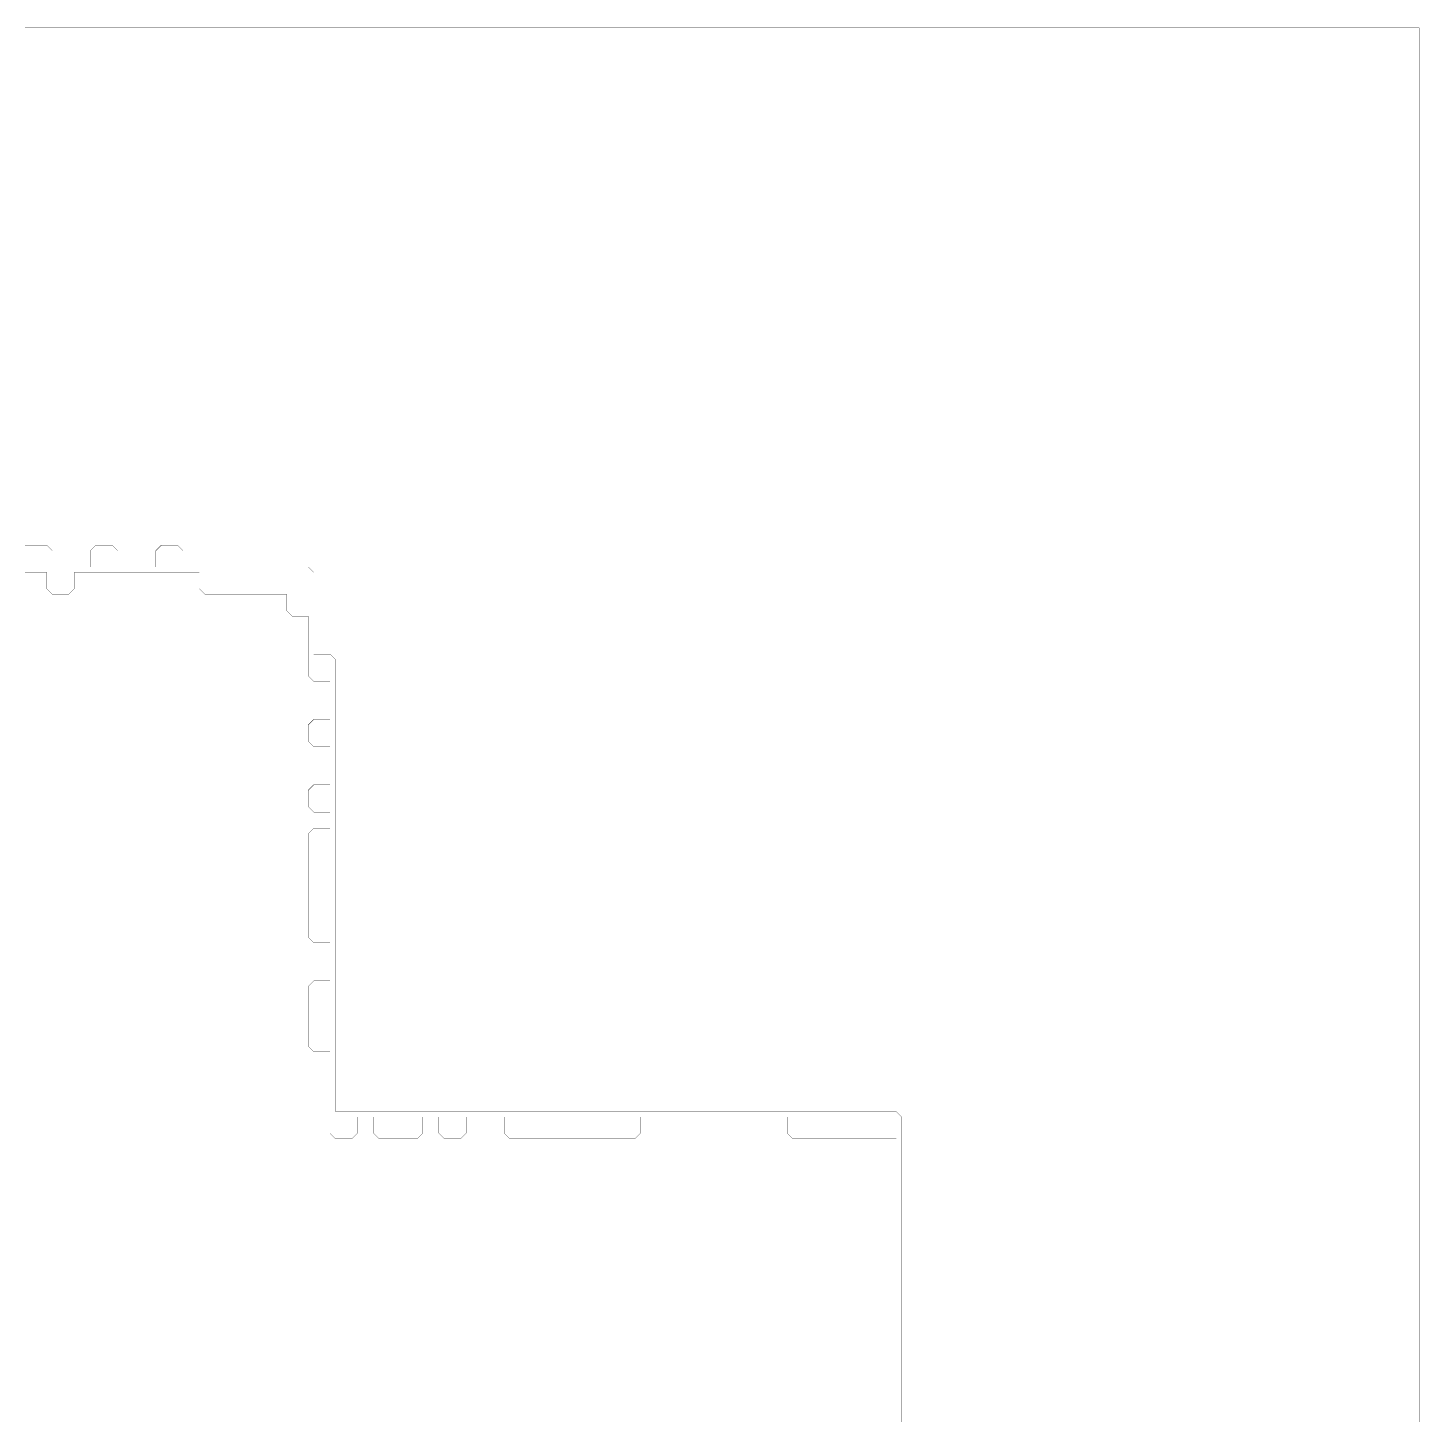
# Model space of a CAD drawing. Header units: metres. Extents: x 0 to 4990, y -4990 to 0.
# Drawn here: x 2495 to 4990, y -2495 to 0 of the extents above; entities that cross this region are included whole.
import ezdxf

# ---------------------------------------------------------------- set-up
doc = ezdxf.new("R2010")
doc.units = ezdxf.units.M
doc.layers.add('conductor', color=1, linetype='Continuous')
doc.layers.add('substrate', color=5, linetype='Continuous')

msp = doc.modelspace()

# ---------------------------------------------------------------- linework, layer by layer
at = {"layer": 'conductor', "const_width": 0.5}
msp.add_lwpolyline([(4052.734375, -2500), (4052.734375, -2490.234375), (4052.734375, -2480.46875), (4052.734375, -2470.703125), (4052.734375, -2460.9375), (4052.734375, -2451.171875), (4052.734375, -2441.40625), (4052.734375, -2431.640625), (4052.734375, -2421.875), (4052.734375, -2412.109375), (4052.734375, -2402.34375), (4052.734375, -2392.578125), (4052.734375, -2382.8125), (4052.734375, -2373.046875), (4052.734375, -2363.28125), (4052.734375, -2353.515625), (4052.734375, -2343.75), (4052.734375, -2333.984375), (4052.734375, -2324.21875), (4052.734375, -2314.453125), (4052.734375, -2304.6875), (4052.734375, -2294.921875), (4052.734375, -2285.15625), (4052.734375, -2275.390625), (4052.734375, -2265.625), (4052.734375, -2255.859375), (4052.734375, -2246.09375), (4052.734375, -2236.328125), (4052.734375, -2226.5625), (4052.734375, -2216.796875), (4052.734375, -2207.03125), (4052.734375, -2197.265625), (4052.734375, -2187.5), (4052.734375, -2177.734375), (4052.734375, -2167.96875), (4052.734375, -2158.203125), (4052.734375, -2148.4375), (4052.734375, -2138.671875), (4052.734375, -2128.90625), (4052.734375, -2119.140625), (4052.734375, -2109.375), (4052.734375, -2099.609375), (4052.734375, -2089.84375), (4052.734375, -2080.078125), (4052.734375, -2070.3125), (4052.734375, -2060.546875), (4052.734375, -2050.78125), (4052.734375, -2041.015625), (4052.734375, -2031.25), (4052.734375, -2021.484375), (4052.734375, -2011.71875), (4052.734375, -2001.953125), (4052.734375, -1992.1875), (4042.96875, -1992.1875), (4033.203125, -1992.1875), (4023.4375, -1992.1875), (4013.671875, -1992.1875), (4003.90625, -1992.1875), (3994.140625, -1992.1875), (3984.375, -1992.1875), (3974.609375, -1992.1875), (3964.84375, -1992.1875), (3955.078125, -1992.1875), (3945.3125, -1992.1875), (3935.546875, -1992.1875), (3925.78125, -1992.1875), (3916.015625, -1992.1875), (3906.25, -1992.1875), (3896.484375, -1992.1875), (3886.71875, -1992.1875), (3876.953125, -1992.1875), (3867.1875, -1992.1875), (3857.421875, -1982.421875), (3857.421875, -1972.65625), (3857.421875, -1962.890625), (3857.421875, -1953.125), (3847.65625, -1953.125), (3837.890625, -1953.125), (3828.125, -1953.125), (3818.359375, -1953.125), (3808.59375, -1953.125), (3798.828125, -1953.125), (3789.0625, -1953.125), (3779.296875, -1953.125), (3769.53125, -1953.125), (3759.765625, -1953.125), (3750, -1953.125), (3740.234375, -1953.125), (3730.46875, -1953.125), (3720.703125, -1953.125), (3710.9375, -1953.125), (3701.171875, -1953.125), (3691.40625, -1953.125), (3681.640625, -1953.125), (3671.875, -1953.125), (3662.109375, -1953.125), (3652.34375, -1953.125), (3642.578125, -1953.125), (3632.8125, -1953.125), (3623.046875, -1953.125), (3613.28125, -1953.125), (3603.515625, -1953.125), (3593.75, -1953.125), (3593.75, -1962.890625), (3593.75, -1972.65625), (3593.75, -1982.421875), (3583.984375, -1992.1875), (3574.21875, -1992.1875), (3564.453125, -1992.1875), (3554.6875, -1992.1875), (3544.921875, -1992.1875), (3535.15625, -1992.1875), (3525.390625, -1992.1875), (3515.625, -1992.1875), (3505.859375, -1992.1875), (3496.09375, -1992.1875), (3486.328125, -1992.1875), (3476.5625, -1992.1875), (3466.796875, -1992.1875), (3457.03125, -1992.1875), (3447.265625, -1992.1875), (3437.5, -1992.1875), (3427.734375, -1992.1875), (3417.96875, -1992.1875), (3408.203125, -1992.1875), (3398.4375, -1992.1875), (3388.671875, -1992.1875), (3378.90625, -1992.1875), (3369.140625, -1992.1875), (3359.375, -1992.1875), (3349.609375, -1982.421875), (3349.609375, -1972.65625), (3349.609375, -1962.890625), (3349.609375, -1953.125), (3339.84375, -1953.125), (3330.078125, -1953.125), (3320.3125, -1953.125), (3310.546875, -1953.125), (3300.78125, -1953.125), (3291.015625, -1953.125), (3281.25, -1953.125), (3281.25, -1962.890625), (3281.25, -1972.65625), (3281.25, -1982.421875), (3271.484375, -1992.1875), (3261.71875, -1992.1875), (3251.953125, -1992.1875), (3242.1875, -1992.1875), (3232.421875, -1982.421875), (3232.421875, -1972.65625), (3232.421875, -1962.890625), (3232.421875, -1953.125), (3222.65625, -1953.125), (3212.890625, -1953.125), (3203.125, -1953.125), (3203.125, -1962.890625), (3203.125, -1972.65625), (3203.125, -1982.421875), (3193.359375, -1992.1875), (3183.59375, -1992.1875), (3173.828125, -1992.1875), (3164.0625, -1992.1875), (3154.296875, -1992.1875), (3144.53125, -1992.1875), (3134.765625, -1992.1875), (3125, -1992.1875), (3115.234375, -1982.421875), (3115.234375, -1972.65625), (3115.234375, -1962.890625), (3115.234375, -1953.125), (3105.46875, -1953.125), (3095.703125, -1953.125), (3085.9375, -1953.125), (3085.9375, -1962.890625), (3085.9375, -1972.65625), (3085.9375, -1982.421875), (3076.171875, -1992.1875), (3066.40625, -1992.1875), (3056.640625, -1992.1875), (3046.875, -1992.1875), (3037.109375, -1982.421875), (3037.109375, -1972.65625), (3037.109375, -1962.890625), (3037.109375, -1953.125), (3037.109375, -1943.359375), (3037.109375, -1933.59375), (3037.109375, -1923.828125), (3037.109375, -1914.0625), (3037.109375, -1904.296875), (3037.109375, -1894.53125), (3037.109375, -1884.765625), (3037.109375, -1875), (3037.109375, -1865.234375), (3037.109375, -1855.46875), (3037.109375, -1845.703125), (3037.109375, -1835.9375), (3027.34375, -1835.9375), (3017.578125, -1835.9375), (3007.8125, -1835.9375), (2998.046875, -1826.171875), (2998.046875, -1816.40625), (2998.046875, -1806.640625), (2998.046875, -1796.875), (2998.046875, -1787.109375), (2998.046875, -1777.34375), (2998.046875, -1767.578125), (2998.046875, -1757.8125), (2998.046875, -1748.046875), (2998.046875, -1738.28125), (2998.046875, -1728.515625), (2998.046875, -1718.75), (3007.8125, -1708.984375), (3017.578125, -1708.984375), (3027.34375, -1708.984375), (3037.109375, -1708.984375), (3037.109375, -1699.21875), (3037.109375, -1689.453125), (3037.109375, -1679.6875), (3037.109375, -1669.921875), (3037.109375, -1660.15625), (3037.109375, -1650.390625), (3037.109375, -1640.625), (3027.34375, -1640.625), (3017.578125, -1640.625), (3007.8125, -1640.625), (2998.046875, -1630.859375), (2998.046875, -1621.09375), (2998.046875, -1611.328125), (2998.046875, -1601.5625), (2998.046875, -1591.796875), (2998.046875, -1582.03125), (2998.046875, -1572.265625), (2998.046875, -1562.5), (2998.046875, -1552.734375), (2998.046875, -1542.96875), (2998.046875, -1533.203125), (2998.046875, -1523.4375), (2998.046875, -1513.671875), (2998.046875, -1503.90625), (2998.046875, -1494.140625), (2998.046875, -1484.375), (2998.046875, -1474.609375), (2998.046875, -1464.84375), (2998.046875, -1455.078125), (2998.046875, -1445.3125), (3007.8125, -1435.546875), (3017.578125, -1435.546875), (3027.34375, -1435.546875), (3037.109375, -1435.546875), (3037.109375, -1425.78125), (3037.109375, -1416.015625), (3037.109375, -1406.25), (3027.34375, -1406.25), (3017.578125, -1406.25), (3007.8125, -1406.25), (2998.046875, -1396.484375), (2998.046875, -1386.71875), (2998.046875, -1376.953125), (2998.046875, -1367.1875), (3007.8125, -1357.421875), (3017.578125, -1357.421875), (3027.34375, -1357.421875), (3037.109375, -1357.421875), (3037.109375, -1347.65625), (3037.109375, -1337.890625), (3037.109375, -1328.125), (3037.109375, -1318.359375), (3037.109375, -1308.59375), (3037.109375, -1298.828125), (3037.109375, -1289.0625), (3027.34375, -1289.0625), (3017.578125, -1289.0625), (3007.8125, -1289.0625), (2998.046875, -1279.296875), (2998.046875, -1269.53125), (2998.046875, -1259.765625), (2998.046875, -1250), (3007.8125, -1240.234375), (3017.578125, -1240.234375), (3027.34375, -1240.234375), (3037.109375, -1240.234375), (3037.109375, -1230.46875), (3037.109375, -1220.703125), (3037.109375, -1210.9375), (3037.109375, -1201.171875), (3037.109375, -1191.40625), (3037.109375, -1181.640625), (3037.109375, -1171.875), (3027.34375, -1171.875), (3017.578125, -1171.875), (3007.8125, -1171.875), (2998.046875, -1162.109375), (2998.046875, -1152.34375), (2998.046875, -1142.578125), (2998.046875, -1132.8125), (2998.046875, -1123.046875), (2998.046875, -1113.28125), (2998.046875, -1103.515625), (2998.046875, -1093.75), (2998.046875, -1083.984375), (2998.046875, -1074.21875), (2998.046875, -1064.453125), (2998.046875, -1054.6875), (2988.28125, -1054.6875), (2978.515625, -1054.6875), (2968.75, -1054.6875), (2958.984375, -1044.921875), (2958.984375, -1035.15625), (2958.984375, -1025.390625), (2958.984375, -1015.625), (2949.21875, -1015.625), (2939.453125, -1015.625), (2929.6875, -1015.625), (2919.921875, -1015.625), (2910.15625, -1015.625), (2900.390625, -1015.625), (2890.625, -1015.625), (2880.859375, -1015.625), (2871.09375, -1015.625), (2861.328125, -1015.625), (2851.5625, -1015.625), (2841.796875, -1015.625), (2832.03125, -1015.625), (2822.265625, -1015.625), (2812.5, -1015.625), (2802.734375, -1005.859375), (2802.734375, -996.09375), (2802.734375, -986.328125), (2802.734375, -976.5625), (2792.96875, -976.5625), (2783.203125, -976.5625), (2773.4375, -976.5625), (2763.671875, -976.5625), (2753.90625, -976.5625), (2744.140625, -976.5625), (2734.375, -976.5625), (2724.609375, -976.5625), (2714.84375, -976.5625), (2705.078125, -976.5625), (2695.3125, -976.5625), (2685.546875, -976.5625), (2675.78125, -976.5625), (2666.015625, -976.5625), (2656.25, -976.5625), (2646.484375, -976.5625), (2636.71875, -976.5625), (2626.953125, -976.5625), (2617.1875, -976.5625), (2607.421875, -976.5625), (2597.65625, -976.5625), (2587.890625, -976.5625), (2578.125, -976.5625), (2578.125, -986.328125), (2578.125, -996.09375), (2578.125, -1005.859375), (2568.359375, -1015.625), (2558.59375, -1015.625), (2548.828125, -1015.625), (2539.0625, -1015.625), (2529.296875, -1005.859375), (2529.296875, -996.09375), (2529.296875, -986.328125), (2529.296875, -976.5625), (2519.53125, -976.5625), (2509.765625, -976.5625), (2500, -976.5625), (2490.234375, -976.5625)], dxfattribs=at)
at = {"layer": 'substrate', "const_width": 0.5}
for points in [[(4990.234375, -2500), (4990.234375, -2490.234375), (4990.234375, -2480.46875), (4990.234375, -2470.703125), (4990.234375, -2460.9375), (4990.234375, -2451.171875), (4990.234375, -2441.40625), (4990.234375, -2431.640625), (4990.234375, -2421.875), (4990.234375, -2412.109375), (4990.234375, -2402.34375), (4990.234375, -2392.578125), (4990.234375, -2382.8125), (4990.234375, -2373.046875), (4990.234375, -2363.28125), (4990.234375, -2353.515625), (4990.234375, -2343.75), (4990.234375, -2333.984375), (4990.234375, -2324.21875), (4990.234375, -2314.453125), (4990.234375, -2304.6875), (4990.234375, -2294.921875), (4990.234375, -2285.15625), (4990.234375, -2275.390625), (4990.234375, -2265.625), (4990.234375, -2255.859375), (4990.234375, -2246.09375), (4990.234375, -2236.328125), (4990.234375, -2226.5625), (4990.234375, -2216.796875), (4990.234375, -2207.03125), (4990.234375, -2197.265625), (4990.234375, -2187.5), (4990.234375, -2177.734375), (4990.234375, -2167.96875), (4990.234375, -2158.203125), (4990.234375, -2148.4375), (4990.234375, -2138.671875), (4990.234375, -2128.90625), (4990.234375, -2119.140625), (4990.234375, -2109.375), (4990.234375, -2099.609375), (4990.234375, -2089.84375), (4990.234375, -2080.078125), (4990.234375, -2070.3125), (4990.234375, -2060.546875), (4990.234375, -2050.78125), (4990.234375, -2041.015625), (4990.234375, -2031.25), (4990.234375, -2021.484375), (4990.234375, -2011.71875), (4990.234375, -2001.953125), (4990.234375, -1992.1875), (4990.234375, -1982.421875), (4990.234375, -1972.65625), (4990.234375, -1962.890625), (4990.234375, -1953.125), (4990.234375, -1943.359375), (4990.234375, -1933.59375), (4990.234375, -1923.828125), (4990.234375, -1914.0625), (4990.234375, -1904.296875), (4990.234375, -1894.53125), (4990.234375, -1884.765625), (4990.234375, -1875), (4990.234375, -1865.234375), (4990.234375, -1855.46875), (4990.234375, -1845.703125), (4990.234375, -1835.9375), (4990.234375, -1826.171875), (4990.234375, -1816.40625), (4990.234375, -1806.640625), (4990.234375, -1796.875), (4990.234375, -1787.109375), (4990.234375, -1777.34375), (4990.234375, -1767.578125), (4990.234375, -1757.8125), (4990.234375, -1748.046875), (4990.234375, -1738.28125), (4990.234375, -1728.515625), (4990.234375, -1718.75), (4990.234375, -1708.984375), (4990.234375, -1699.21875), (4990.234375, -1689.453125), (4990.234375, -1679.6875), (4990.234375, -1669.921875), (4990.234375, -1660.15625), (4990.234375, -1650.390625), (4990.234375, -1640.625), (4990.234375, -1630.859375), (4990.234375, -1621.09375), (4990.234375, -1611.328125), (4990.234375, -1601.5625), (4990.234375, -1591.796875), (4990.234375, -1582.03125), (4990.234375, -1572.265625), (4990.234375, -1562.5), (4990.234375, -1552.734375), (4990.234375, -1542.96875), (4990.234375, -1533.203125), (4990.234375, -1523.4375), (4990.234375, -1513.671875), (4990.234375, -1503.90625), (4990.234375, -1494.140625), (4990.234375, -1484.375), (4990.234375, -1474.609375), (4990.234375, -1464.84375), (4990.234375, -1455.078125), (4990.234375, -1445.3125), (4990.234375, -1435.546875), (4990.234375, -1425.78125), (4990.234375, -1416.015625), (4990.234375, -1406.25), (4990.234375, -1396.484375), (4990.234375, -1386.71875), (4990.234375, -1376.953125), (4990.234375, -1367.1875), (4990.234375, -1357.421875), (4990.234375, -1347.65625), (4990.234375, -1337.890625), (4990.234375, -1328.125), (4990.234375, -1318.359375), (4990.234375, -1308.59375), (4990.234375, -1298.828125), (4990.234375, -1289.0625), (4990.234375, -1279.296875), (4990.234375, -1269.53125), (4990.234375, -1259.765625), (4990.234375, -1250), (4990.234375, -1240.234375), (4990.234375, -1230.46875), (4990.234375, -1220.703125), (4990.234375, -1210.9375), (4990.234375, -1201.171875), (4990.234375, -1191.40625), (4990.234375, -1181.640625), (4990.234375, -1171.875), (4990.234375, -1162.109375), (4990.234375, -1152.34375), (4990.234375, -1142.578125), (4990.234375, -1132.8125), (4990.234375, -1123.046875), (4990.234375, -1113.28125), (4990.234375, -1103.515625), (4990.234375, -1093.75), (4990.234375, -1083.984375), (4990.234375, -1074.21875), (4990.234375, -1064.453125), (4990.234375, -1054.6875), (4990.234375, -1044.921875), (4990.234375, -1035.15625), (4990.234375, -1025.390625), (4990.234375, -1015.625), (4990.234375, -1005.859375), (4990.234375, -996.09375), (4990.234375, -986.328125), (4990.234375, -976.5625), (4990.234375, -966.796875), (4990.234375, -957.03125), (4990.234375, -947.265625), (4990.234375, -937.5), (4990.234375, -927.734375), (4990.234375, -917.96875), (4990.234375, -908.203125), (4990.234375, -898.4375), (4990.234375, -888.671875), (4990.234375, -878.90625), (4990.234375, -869.140625), (4990.234375, -859.375), (4990.234375, -849.609375), (4990.234375, -839.84375), (4990.234375, -830.078125), (4990.234375, -820.3125), (4990.234375, -810.546875), (4990.234375, -800.78125), (4990.234375, -791.015625), (4990.234375, -781.25), (4990.234375, -771.484375), (4990.234375, -761.71875), (4990.234375, -751.953125), (4990.234375, -742.1875), (4990.234375, -732.421875), (4990.234375, -722.65625), (4990.234375, -712.890625), (4990.234375, -703.125), (4990.234375, -693.359375), (4990.234375, -683.59375), (4990.234375, -673.828125), (4990.234375, -664.0625), (4990.234375, -654.296875), (4990.234375, -644.53125), (4990.234375, -634.765625), (4990.234375, -625), (4990.234375, -615.234375), (4990.234375, -605.46875), (4990.234375, -595.703125), (4990.234375, -585.9375), (4990.234375, -576.171875), (4990.234375, -566.40625), (4990.234375, -556.640625), (4990.234375, -546.875), (4990.234375, -537.109375), (4990.234375, -527.34375), (4990.234375, -517.578125), (4990.234375, -507.8125), (4990.234375, -498.046875), (4990.234375, -488.28125), (4990.234375, -478.515625), (4990.234375, -468.75), (4990.234375, -458.984375), (4990.234375, -449.21875), (4990.234375, -439.453125), (4990.234375, -429.6875), (4990.234375, -419.921875), (4990.234375, -410.15625), (4990.234375, -400.390625), (4990.234375, -390.625), (4990.234375, -380.859375), (4990.234375, -371.09375), (4990.234375, -361.328125), (4990.234375, -351.5625), (4990.234375, -341.796875), (4990.234375, -332.03125), (4990.234375, -322.265625), (4990.234375, -312.5), (4990.234375, -302.734375), (4990.234375, -292.96875), (4990.234375, -283.203125), (4990.234375, -273.4375), (4990.234375, -263.671875), (4990.234375, -253.90625), (4990.234375, -244.140625), (4990.234375, -234.375), (4990.234375, -224.609375), (4990.234375, -214.84375), (4990.234375, -205.078125), (4990.234375, -195.3125), (4990.234375, -185.546875), (4990.234375, -175.78125), (4990.234375, -166.015625), (4990.234375, -156.25), (4990.234375, -146.484375), (4990.234375, -136.71875), (4990.234375, -126.953125), (4990.234375, -117.1875), (4990.234375, -107.421875), (4990.234375, -97.65625), (4990.234375, -87.890625), (4990.234375, -78.125), (4990.234375, -68.359375), (4990.234375, -58.59375), (4990.234375, -48.828125), (4990.234375, -39.0625), (4990.234375, -29.296875), (4990.234375, -19.53125), (4990.234375, -9.765625), (4990.234375, 0), (4980.46875, 0), (4970.703125, 0), (4960.9375, 0), (4951.171875, 0), (4941.40625, 0), (4931.640625, 0), (4921.875, 0), (4912.109375, 0), (4902.34375, 0), (4892.578125, 0), (4882.8125, 0), (4873.046875, 0), (4863.28125, 0), (4853.515625, 0), (4843.75, 0), (4833.984375, 0), (4824.21875, 0), (4814.453125, 0), (4804.6875, 0), (4794.921875, 0), (4785.15625, 0), (4775.390625, 0), (4765.625, 0), (4755.859375, 0), (4746.09375, 0), (4736.328125, 0), (4726.5625, 0), (4716.796875, 0), (4707.03125, 0), (4697.265625, 0), (4687.5, 0), (4677.734375, 0), (4667.96875, 0), (4658.203125, 0), (4648.4375, 0), (4638.671875, 0), (4628.90625, 0), (4619.140625, 0), (4609.375, 0), (4599.609375, 0), (4589.84375, 0), (4580.078125, 0), (4570.3125, 0), (4560.546875, 0), (4550.78125, 0), (4541.015625, 0), (4531.25, 0), (4521.484375, 0), (4511.71875, 0), (4501.953125, 0), (4492.1875, 0), (4482.421875, 0), (4472.65625, 0), (4462.890625, 0), (4453.125, 0), (4443.359375, 0), (4433.59375, 0), (4423.828125, 0), (4414.0625, 0), (4404.296875, 0), (4394.53125, 0), (4384.765625, 0), (4375, 0), (4365.234375, 0), (4355.46875, 0), (4345.703125, 0), (4335.9375, 0), (4326.171875, 0), (4316.40625, 0), (4306.640625, 0), (4296.875, 0), (4287.109375, 0), (4277.34375, 0), (4267.578125, 0), (4257.8125, 0), (4248.046875, 0), (4238.28125, 0), (4228.515625, 0), (4218.75, 0), (4208.984375, 0), (4199.21875, 0), (4189.453125, 0), (4179.6875, 0), (4169.921875, 0), (4160.15625, 0), (4150.390625, 0), (4140.625, 0), (4130.859375, 0), (4121.09375, 0), (4111.328125, 0), (4101.5625, 0), (4091.796875, 0), (4082.03125, 0), (4072.265625, 0), (4062.5, 0), (4052.734375, 0), (4042.96875, 0), (4033.203125, 0), (4023.4375, 0), (4013.671875, 0), (4003.90625, 0), (3994.140625, 0), (3984.375, 0), (3974.609375, 0), (3964.84375, 0), (3955.078125, 0), (3945.3125, 0), (3935.546875, 0), (3925.78125, 0), (3916.015625, 0), (3906.25, 0), (3896.484375, 0), (3886.71875, 0), (3876.953125, 0), (3867.1875, 0), (3857.421875, 0), (3847.65625, 0), (3837.890625, 0), (3828.125, 0), (3818.359375, 0), (3808.59375, 0), (3798.828125, 0), (3789.0625, 0), (3779.296875, 0), (3769.53125, 0), (3759.765625, 0), (3750, 0), (3740.234375, 0), (3730.46875, 0), (3720.703125, 0), (3710.9375, 0), (3701.171875, 0), (3691.40625, 0), (3681.640625, 0), (3671.875, 0), (3662.109375, 0), (3652.34375, 0), (3642.578125, 0), (3632.8125, 0), (3623.046875, 0), (3613.28125, 0), (3603.515625, 0), (3593.75, 0), (3583.984375, 0), (3574.21875, 0), (3564.453125, 0), (3554.6875, 0), (3544.921875, 0), (3535.15625, 0), (3525.390625, 0), (3515.625, 0), (3505.859375, 0), (3496.09375, 0), (3486.328125, 0), (3476.5625, 0), (3466.796875, 0), (3457.03125, 0), (3447.265625, 0), (3437.5, 0), (3427.734375, 0), (3417.96875, 0), (3408.203125, 0), (3398.4375, 0), (3388.671875, 0), (3378.90625, 0), (3369.140625, 0), (3359.375, 0), (3349.609375, 0), (3339.84375, 0), (3330.078125, 0), (3320.3125, 0), (3310.546875, 0), (3300.78125, 0), (3291.015625, 0), (3281.25, 0), (3271.484375, 0), (3261.71875, 0), (3251.953125, 0), (3242.1875, 0), (3232.421875, 0), (3222.65625, 0), (3212.890625, 0), (3203.125, 0), (3193.359375, 0), (3183.59375, 0), (3173.828125, 0), (3164.0625, 0), (3154.296875, 0), (3144.53125, 0), (3134.765625, 0), (3125, 0), (3115.234375, 0), (3105.46875, 0), (3095.703125, 0), (3085.9375, 0), (3076.171875, 0), (3066.40625, 0), (3056.640625, 0), (3046.875, 0), (3037.109375, 0), (3027.34375, 0), (3017.578125, 0), (3007.8125, 0), (2998.046875, 0), (2988.28125, 0), (2978.515625, 0), (2968.75, 0), (2958.984375, 0), (2949.21875, 0), (2939.453125, 0), (2929.6875, 0), (2919.921875, 0), (2910.15625, 0), (2900.390625, 0), (2890.625, 0), (2880.859375, 0), (2871.09375, 0), (2861.328125, 0), (2851.5625, 0), (2841.796875, 0), (2832.03125, 0), (2822.265625, 0), (2812.5, 0), (2802.734375, 0), (2792.96875, 0), (2783.203125, 0), (2773.4375, 0), (2763.671875, 0), (2753.90625, 0), (2744.140625, 0), (2734.375, 0), (2724.609375, 0), (2714.84375, 0), (2705.078125, 0), (2695.3125, 0), (2685.546875, 0), (2675.78125, 0), (2666.015625, 0), (2656.25, 0), (2646.484375, 0), (2636.71875, 0), (2626.953125, 0), (2617.1875, 0), (2607.421875, 0), (2597.65625, 0), (2587.890625, 0), (2578.125, 0), (2568.359375, 0), (2558.59375, 0), (2548.828125, 0), (2539.0625, 0), (2529.296875, 0), (2519.53125, 0), (2509.765625, 0), (2500, 0), (2490.234375, 0)], [(2490.234375, -927.734375), (2500, -927.734375), (2509.765625, -927.734375), (2519.53125, -927.734375), (2529.296875, -927.734375), (2539.0625, -937.5), (2539.0625, -947.265625), (2539.0625, -957.03125), (2539.0625, -966.796875), (2548.828125, -966.796875), (2558.59375, -966.796875), (2568.359375, -966.796875), (2578.125, -966.796875), (2587.890625, -966.796875), (2597.65625, -966.796875), (2607.421875, -966.796875), (2607.421875, -957.03125), (2607.421875, -947.265625), (2607.421875, -937.5), (2617.1875, -927.734375), (2626.953125, -927.734375), (2636.71875, -927.734375), (2646.484375, -927.734375), (2656.25, -937.5), (2656.25, -947.265625), (2656.25, -957.03125), (2656.25, -966.796875), (2666.015625, -966.796875), (2675.78125, -966.796875), (2685.546875, -966.796875), (2695.3125, -966.796875), (2705.078125, -966.796875), (2714.84375, -966.796875), (2724.609375, -966.796875), (2724.609375, -957.03125), (2724.609375, -947.265625), (2724.609375, -937.5), (2734.375, -927.734375), (2744.140625, -927.734375), (2753.90625, -927.734375), (2763.671875, -927.734375), (2773.4375, -937.5), (2773.4375, -947.265625), (2773.4375, -957.03125), (2773.4375, -966.796875), (2783.203125, -966.796875), (2792.96875, -966.796875), (2802.734375, -966.796875), (2812.5, -966.796875), (2822.265625, -966.796875), (2832.03125, -966.796875), (2841.796875, -966.796875), (2851.5625, -966.796875), (2861.328125, -966.796875), (2871.09375, -966.796875), (2880.859375, -966.796875), (2890.625, -966.796875), (2900.390625, -966.796875), (2910.15625, -966.796875), (2919.921875, -966.796875), (2929.6875, -966.796875), (2939.453125, -966.796875), (2949.21875, -966.796875), (2958.984375, -966.796875), (2968.75, -966.796875), (2978.515625, -966.796875), (2988.28125, -966.796875), (2998.046875, -966.796875), (3007.8125, -976.5625), (3007.8125, -986.328125), (3007.8125, -996.09375), (3007.8125, -1005.859375), (3007.8125, -1015.625), (3007.8125, -1025.390625), (3007.8125, -1035.15625), (3007.8125, -1044.921875), (3007.8125, -1054.6875), (3007.8125, -1064.453125), (3007.8125, -1074.21875), (3007.8125, -1083.984375), (3007.8125, -1093.75), (3007.8125, -1103.515625), (3007.8125, -1113.28125), (3007.8125, -1123.046875), (3017.578125, -1123.046875), (3027.34375, -1123.046875), (3037.109375, -1123.046875), (3046.875, -1132.8125), (3046.875, -1142.578125), (3046.875, -1152.34375), (3046.875, -1162.109375), (3046.875, -1171.875), (3046.875, -1181.640625), (3046.875, -1191.40625), (3046.875, -1201.171875), (3046.875, -1210.9375), (3046.875, -1220.703125), (3046.875, -1230.46875), (3046.875, -1240.234375), (3046.875, -1250), (3046.875, -1259.765625), (3046.875, -1269.53125), (3046.875, -1279.296875), (3046.875, -1289.0625), (3046.875, -1298.828125), (3046.875, -1308.59375), (3046.875, -1318.359375), (3046.875, -1328.125), (3046.875, -1337.890625), (3046.875, -1347.65625), (3046.875, -1357.421875), (3046.875, -1367.1875), (3046.875, -1376.953125), (3046.875, -1386.71875), (3046.875, -1396.484375), (3046.875, -1406.25), (3046.875, -1416.015625), (3046.875, -1425.78125), (3046.875, -1435.546875), (3046.875, -1445.3125), (3046.875, -1455.078125), (3046.875, -1464.84375), (3046.875, -1474.609375), (3046.875, -1484.375), (3046.875, -1494.140625), (3046.875, -1503.90625), (3046.875, -1513.671875), (3046.875, -1523.4375), (3046.875, -1533.203125), (3046.875, -1542.96875), (3046.875, -1552.734375), (3046.875, -1562.5), (3046.875, -1572.265625), (3046.875, -1582.03125), (3046.875, -1591.796875), (3046.875, -1601.5625), (3046.875, -1611.328125), (3046.875, -1621.09375), (3046.875, -1630.859375), (3046.875, -1640.625), (3046.875, -1650.390625), (3046.875, -1660.15625), (3046.875, -1669.921875), (3046.875, -1679.6875), (3046.875, -1689.453125), (3046.875, -1699.21875), (3046.875, -1708.984375), (3046.875, -1718.75), (3046.875, -1728.515625), (3046.875, -1738.28125), (3046.875, -1748.046875), (3046.875, -1757.8125), (3046.875, -1767.578125), (3046.875, -1777.34375), (3046.875, -1787.109375), (3046.875, -1796.875), (3046.875, -1806.640625), (3046.875, -1816.40625), (3046.875, -1826.171875), (3046.875, -1835.9375), (3046.875, -1845.703125), (3046.875, -1855.46875), (3046.875, -1865.234375), (3046.875, -1875), (3046.875, -1884.765625), (3046.875, -1894.53125), (3046.875, -1904.296875), (3046.875, -1914.0625), (3046.875, -1923.828125), (3046.875, -1933.59375), (3046.875, -1943.359375), (3056.640625, -1943.359375), (3066.40625, -1943.359375), (3076.171875, -1943.359375), (3085.9375, -1943.359375), (3095.703125, -1943.359375), (3105.46875, -1943.359375), (3115.234375, -1943.359375), (3125, -1943.359375), (3134.765625, -1943.359375), (3144.53125, -1943.359375), (3154.296875, -1943.359375), (3164.0625, -1943.359375), (3173.828125, -1943.359375), (3183.59375, -1943.359375), (3193.359375, -1943.359375), (3203.125, -1943.359375), (3212.890625, -1943.359375), (3222.65625, -1943.359375), (3232.421875, -1943.359375), (3242.1875, -1943.359375), (3251.953125, -1943.359375), (3261.71875, -1943.359375), (3271.484375, -1943.359375), (3281.25, -1943.359375), (3291.015625, -1943.359375), (3300.78125, -1943.359375), (3310.546875, -1943.359375), (3320.3125, -1943.359375), (3330.078125, -1943.359375), (3339.84375, -1943.359375), (3349.609375, -1943.359375), (3359.375, -1943.359375), (3369.140625, -1943.359375), (3378.90625, -1943.359375), (3388.671875, -1943.359375), (3398.4375, -1943.359375), (3408.203125, -1943.359375), (3417.96875, -1943.359375), (3427.734375, -1943.359375), (3437.5, -1943.359375), (3447.265625, -1943.359375), (3457.03125, -1943.359375), (3466.796875, -1943.359375), (3476.5625, -1943.359375), (3486.328125, -1943.359375), (3496.09375, -1943.359375), (3505.859375, -1943.359375), (3515.625, -1943.359375), (3525.390625, -1943.359375), (3535.15625, -1943.359375), (3544.921875, -1943.359375), (3554.6875, -1943.359375), (3564.453125, -1943.359375), (3574.21875, -1943.359375), (3583.984375, -1943.359375), (3593.75, -1943.359375), (3603.515625, -1943.359375), (3613.28125, -1943.359375), (3623.046875, -1943.359375), (3632.8125, -1943.359375), (3642.578125, -1943.359375), (3652.34375, -1943.359375), (3662.109375, -1943.359375), (3671.875, -1943.359375), (3681.640625, -1943.359375), (3691.40625, -1943.359375), (3701.171875, -1943.359375), (3710.9375, -1943.359375), (3720.703125, -1943.359375), (3730.46875, -1943.359375), (3740.234375, -1943.359375), (3750, -1943.359375), (3759.765625, -1943.359375), (3769.53125, -1943.359375), (3779.296875, -1943.359375), (3789.0625, -1943.359375), (3798.828125, -1943.359375), (3808.59375, -1943.359375), (3818.359375, -1943.359375), (3828.125, -1943.359375), (3837.890625, -1943.359375), (3847.65625, -1943.359375), (3857.421875, -1943.359375), (3867.1875, -1943.359375), (3876.953125, -1943.359375), (3886.71875, -1943.359375), (3896.484375, -1943.359375), (3906.25, -1943.359375), (3916.015625, -1943.359375), (3925.78125, -1943.359375), (3935.546875, -1943.359375), (3945.3125, -1943.359375), (3955.078125, -1943.359375), (3964.84375, -1943.359375), (3974.609375, -1943.359375), (3984.375, -1943.359375), (3994.140625, -1943.359375), (4003.90625, -1943.359375), (4013.671875, -1943.359375), (4023.4375, -1943.359375), (4033.203125, -1943.359375), (4042.96875, -1943.359375), (4052.734375, -1943.359375), (4062.5, -1953.125), (4062.5, -1962.890625), (4062.5, -1972.65625), (4062.5, -1982.421875), (4062.5, -1992.1875), (4062.5, -2001.953125), (4062.5, -2011.71875), (4062.5, -2021.484375), (4062.5, -2031.25), (4062.5, -2041.015625), (4062.5, -2050.78125), (4062.5, -2060.546875), (4062.5, -2070.3125), (4062.5, -2080.078125), (4062.5, -2089.84375), (4062.5, -2099.609375), (4062.5, -2109.375), (4062.5, -2119.140625), (4062.5, -2128.90625), (4062.5, -2138.671875), (4062.5, -2148.4375), (4062.5, -2158.203125), (4062.5, -2167.96875), (4062.5, -2177.734375), (4062.5, -2187.5), (4062.5, -2197.265625), (4062.5, -2207.03125), (4062.5, -2216.796875), (4062.5, -2226.5625), (4062.5, -2236.328125), (4062.5, -2246.09375), (4062.5, -2255.859375), (4062.5, -2265.625), (4062.5, -2275.390625), (4062.5, -2285.15625), (4062.5, -2294.921875), (4062.5, -2304.6875), (4062.5, -2314.453125), (4062.5, -2324.21875), (4062.5, -2333.984375), (4062.5, -2343.75), (4062.5, -2353.515625), (4062.5, -2363.28125), (4062.5, -2373.046875), (4062.5, -2382.8125), (4062.5, -2392.578125), (4062.5, -2402.34375), (4062.5, -2412.109375), (4062.5, -2421.875), (4062.5, -2431.640625), (4062.5, -2441.40625), (4062.5, -2451.171875), (4062.5, -2460.9375), (4062.5, -2470.703125), (4062.5, -2480.46875), (4062.5, -2490.234375), (4062.5, -2500)]]:
    msp.add_lwpolyline(points, dxfattribs=at)

doc.saveas('drawing.dxf')
